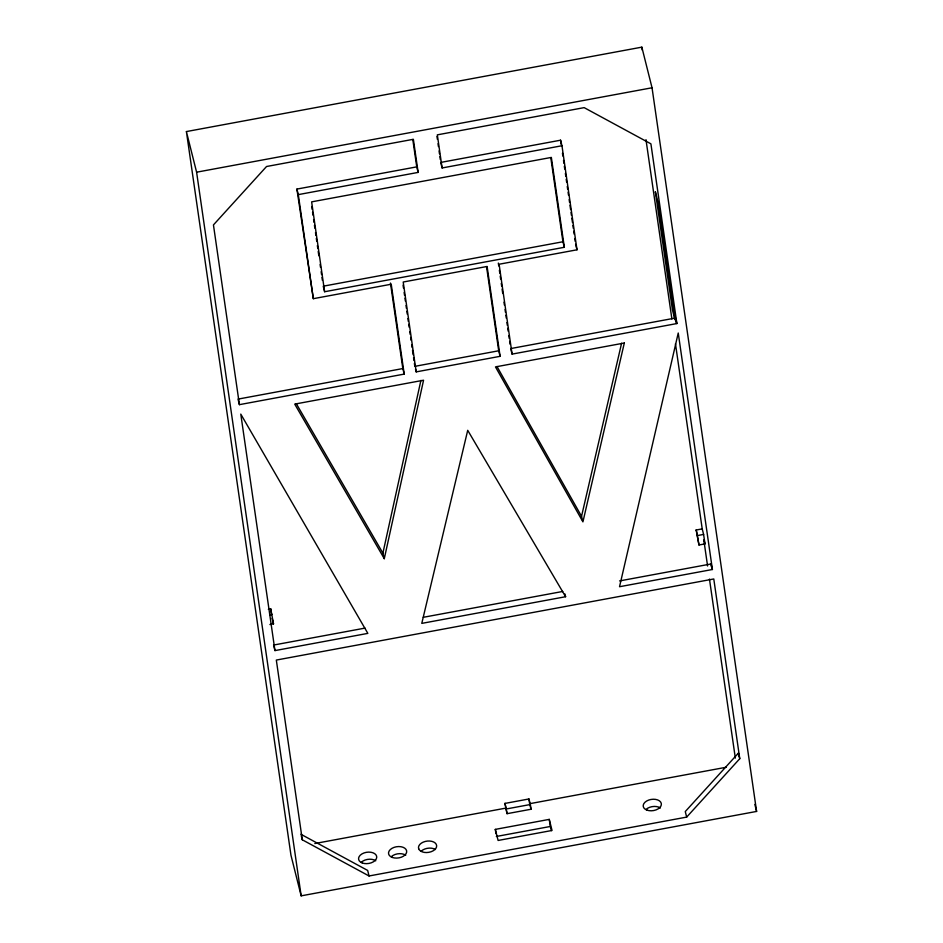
<?xml version="1.0" encoding="UTF-8"?>
<svg xmlns="http://www.w3.org/2000/svg" width="943" height="943" viewBox="0 0 943 943"><rect width="100%" height="100%" fill="white"/><g stroke="black" fill="none" stroke-linecap="round" stroke-linejoin="round"><path stroke-width="1.41" d="M384.284 558.68L294.723 404.111L423.56 380.229L384.284 558.68L382.893 553.14L420.908 380.406M582.574 520.477L581.536 516.316L621.602 343.205M686.669 817.098L739.76 758.702L738.369 753.162L685.266 811.569L686.669 817.098L369.055 875.976L302.29 839.789L301.253 835.639M186.396 131.572L641.841 47.15L652.037 87.77L756.604 811.428L301.159 895.85L290.963 855.23L186.396 131.572L196.604 172.192L301.159 895.85M196.604 172.192L652.037 87.77M296.904 189.083L416.747 166.864L418.138 172.404L298.294 194.623L296.904 189.083L313.324 298.683L391.227 284.232L404.217 374.1L239.416 404.653L238.025 399.113L402.826 368.56L404.217 374.1M561.969 145.741L560.578 140.201L440.723 162.42L442.114 167.96L561.969 145.741L576.998 249.801L499.095 264.24L512.084 354.108L676.885 323.555L650.906 143.831L584.153 107.632L437.328 134.849L442.114 167.96M564.338 247.29L562.936 241.75L323.237 286.189L324.628 291.729L564.338 247.29L551.349 157.422L311.638 201.861L324.628 291.729M415.509 369.114L416.205 371.884L500.096 356.324L498.706 350.784L414.814 366.344L414.39 363.444M676.885 323.555L675.494 318.015L510.693 348.568L512.084 354.108M268.354 609.319L270.747 608.872L273.505 623.865L269.91 624.537M696.229 530.001L702.217 528.893L703.608 534.422L704.975 543.887L698.987 544.995L696.229 530.001L698.987 544.995M269.745 614.86L272.138 614.412M697.62 535.541L703.608 534.422M273.564 645.059L365.024 628.109M423.266 617.311L562.771 591.45M619.575 580.923L711.022 563.961L712.413 569.501L619.527 586.723L678.241 333.02L712.413 569.501M274.955 650.599L367.841 633.378L240.783 414.107L274.955 650.599L273.918 646.45M565.6 596.719L421.78 623.382L467.716 430.326L565.6 596.719L564.904 593.949M504.988 803.412L528.952 798.969L530.355 804.509L531.027 809.247L507.063 813.679L504.988 803.412L507.063 813.679M314.832 843.525L505.672 808.151M528.952 798.969L529.636 803.707L726.263 767.248M506.379 808.953L530.355 804.509M495.323 829.38L549.262 819.384L552.044 830.465L498.104 840.461L495.323 829.38L495.947 833.647M496.348 836.476L550.288 826.481L551.325 830.642M300.9 834.249L367.664 870.436L369.055 875.976M296.267 403.639L382.893 553.14M496.973 366.485L581.536 516.316M674.882 319.63L672.453 309.941L655.361 191.7L658.143 202.769L675.023 319.571M703.926 539.738L704.975 543.887M754.848 804.414L756.604 811.428M575.607 244.261L576.998 249.801M529.636 803.707L531.027 809.247M272.114 618.337L273.505 623.865M641.841 47.15L642.254 50.062M739.76 758.702L713.78 578.967L276.323 660.065L302.29 839.789M675.494 318.015L676.272 323.425M711.022 563.961L711.423 566.672M738.369 753.162L738.782 756.027M645.979 139.658L671.887 318.97M675.459 343.747L702.217 528.893M704.008 541.258L707.58 566M709.466 579.096L735.34 758.101M560.578 140.201L561.203 144.538M562.452 153.214L562.877 156.102M563.501 160.44L563.914 163.328M564.338 166.216L564.751 169.115M565.376 173.441L565.8 176.341M566.213 179.229L566.625 182.117M567.262 186.455L567.674 189.343M568.087 192.231L568.511 195.118M569.136 199.456L569.548 202.344M569.973 205.244L570.598 209.57M571.022 212.47L571.434 215.358M571.847 218.246L572.484 222.583M572.896 225.471L573.309 228.359M573.733 231.259L574.146 234.147M574.77 238.485L575.195 241.373M550.795 157.681L562.936 241.75M498.328 263.05L498.753 265.95M499.377 270.299L499.802 273.199M500.214 276.099L500.639 278.998M501.263 283.348L501.688 286.236M502.1 289.136L502.737 293.485M503.986 302.184L504.411 305.084M505.035 309.434L505.46 312.333M505.872 315.233L506.297 318.133M506.921 322.482L507.346 325.382M507.758 328.27L508.183 331.17M508.807 335.519L509.22 338.419M509.644 341.319L510.057 344.219M500.096 356.324L487.107 266.468L403.215 282.016L416.205 371.884M486.553 266.728L498.706 350.784M549.262 819.384L550.288 826.481M436.974 136.511L437.399 139.387M438.024 143.713L438.436 146.589M439.061 150.904L439.473 153.792M439.886 156.668L440.31 159.544M418.138 172.404L413.364 139.293L266.539 166.51L213.448 224.917L239.416 404.653M412.798 139.517L416.747 166.864M403.085 285.175L403.498 288.075M404.123 292.424L404.547 295.324M404.96 298.224L405.384 301.112M406.009 305.461L406.433 308.361M406.846 311.261L407.27 314.16M407.895 318.51L408.319 321.41M408.732 324.309L409.156 327.209M409.781 331.559L410.205 334.459M410.618 337.358L411.042 340.246M411.667 344.596L412.091 347.495M412.504 350.395L413.128 354.745M413.553 357.645L413.965 360.544M390.461 283.041L402.826 368.56M311.72 206.47L312.133 209.37M312.557 212.269L312.97 215.169M313.606 219.519L314.019 222.407M314.443 225.306L314.856 228.206M315.492 232.556L315.905 235.455M316.329 238.355L316.742 241.255M317.367 245.604L317.791 248.504M318.204 251.404L318.84 255.753M320.09 264.441L320.514 267.341M321.139 271.69L321.563 274.59M321.976 277.49L322.4 280.389M298.294 194.623L313.324 298.683M270.747 608.872L271.525 614.282M421.026 851.364A9.159 5.693 -8.2 0 1 435.43 849.49M391.298 856.692A9.159 5.693 -8.2 0 1 405.726 855.218M361.334 862.244A9.159 5.693 -8.2 0 1 375.762 860.77M645.979 809.471A9.159 5.693 -8.2 0 1 660.406 807.998M624.313 343.016L582.927 521.856L495.476 366.898L624.313 343.016M418.657 848.688L418.492 847.203A9.159 5.693 -8.2 0 1 431.929 841.368A9.159 5.693 -8.2 0 1 432.955 850.916A9.159 5.693 -8.2 0 1 418.657 848.688M646.91 810.108A9.159 5.693 -8.2 0 0 661.326 804.839A9.159 5.693 -8.2 0 0 648.607 800.1A9.159 5.693 -8.2 0 0 646.91 810.108M362.277 862.975A9.159 5.693 -8.2 0 0 376.681 857.706A9.159 5.693 -8.2 0 0 363.974 852.967A9.159 5.693 -8.2 0 0 362.277 862.975M392.241 857.423A9.159 5.693 -8.2 0 0 406.645 852.154A9.159 5.693 -8.2 0 0 393.938 847.415A9.159 5.693 -8.2 0 0 392.241 857.423"/></g></svg>
